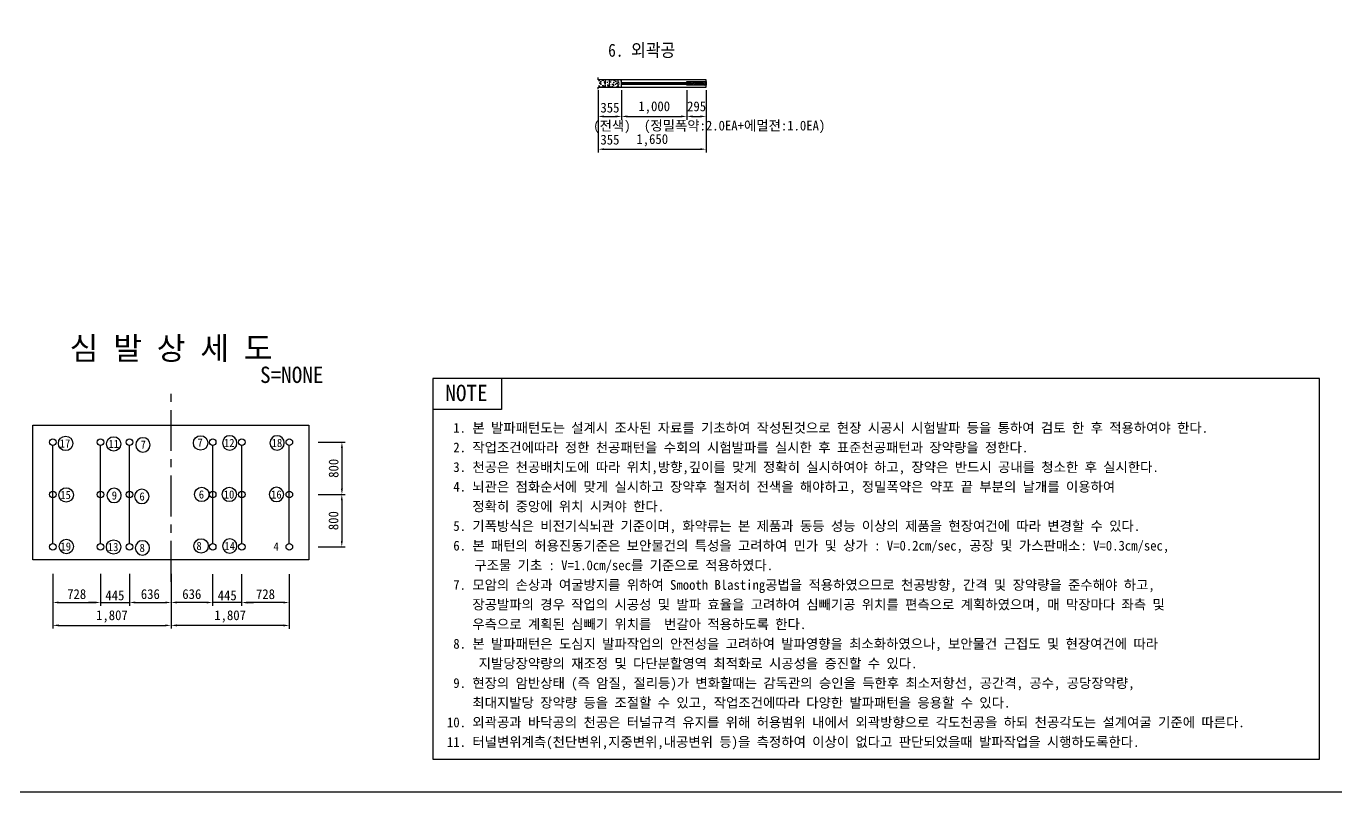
# Model space of a CAD drawing. Header units: millimetres. Extents: x -38550 to 41050, y 2900 to 31257.
# Drawn here: x -19021 to 1000, y 2900 to 14599 of the extents above; entities that cross this region are included whole.
import ezdxf
from ezdxf.enums import TextEntityAlignment as Align

# ---------------------------------------------------------------- set-up
doc = ezdxf.new("R2010")
doc.units = ezdxf.units.MM
doc.header["$LTSCALE"] = 500
doc.header["$PDMODE"] = 1
doc.linetypes.add('A-CENTR01', pattern=[2, 1.25, -0.25, 0.25, -0.25])
for name, color, linetype in [('CS-BLST', 4, 'Continuous'), ('CS-BLST-LIN1', 2, 'Continuous'), ('CS-BLST-PATT', 1, 'Continuous'), ('CS-BLST-TEX2', 3, 'Continuous'), ('CS-BLST-TEX3', 3, 'Continuous'), ('CS-CNTL', 1, 'A-CENTR01'), ('CS-DIMS', 1, 'Continuous'), ('CS-EXCV', 3, 'E-DIGLN01'), ('CS-LEAL', 1, 'Continuous'), ('CS-MISC', 2, 'Continuous'), ('CS-NOTE', 3, 'Continuous'), ('CS-SYMB', 2, 'Continuous'), ('CS-TABL', 3, 'Continuous'), ('CS-TEX1', 6, 'Continuous'), ('CS-TEX3', 6, 'Continuous'), ('CS-TEXT', 3, 'Continuous'), ('CX-PAPR', 2, 'Continuous')]:
    doc.layers.add(name, color=color, linetype=linetype)
doc.styles.add('굴림체', font='')
doc.styles.get('굴림체').set_extended_font_data('GulimChe')
doc.linetypes.add('E-DIGLN01', pattern='A,0.9,-0.2,[19,kscals.shx,S=0.1,R=180,X=0,Y=0],0.9', length=2)
doc.dimstyles.new('DIM01-50', dxfattribs={"dimscale": 50, "dimtxt": 3, "dimasz": 1.8, "dimexe": 1, "dimexo": 1, "dimgap": 1, "dimtad": 1, "dimdec": 0, "dimzin": 9, "dimdsep": 46, "dimlunit": 6, "dimtxsty": '굴림체', "dimcen": 2.5, "dimclrt": 3, "dimadec": 4, "dimazin": 0, "dimtfac": 1, "dimtdec": 0, "dimtmove": 2, "dimatfit": 3, "dimfxl": 1, "dimtolj": 1, "dimtzin": 0, "dimarcsym": 0})

# ---------------------------------------------------------------- blocks, each defined once
blk = doc.blocks.new('*D114')
at = {"layer": 'CS-DIMS', "color": 0, "lineweight": -2, "ltscale": 30, "transparency": 16777216}
for p, q in [((-10275, 13619), (-10275, 12669)), ((-8625, 13619), (-8625, 12669)), ((-10185, 12719), (-8715, 12719))]:
    blk.add_line(p, q, dxfattribs=at)
at = {"layer": 'CS-DIMS', "color": 0, "ltscale": 30, "transparency": 16777216}
for points in [[(-10185, 12734), (-10185, 12704), (-10275, 12719)], [(-8715, 12734), (-8715, 12704), (-8625, 12719)]]:
    blk.add_solid(points, dxfattribs=at)
at = {"layer": 'Defpoints', "color": 0, "ltscale": 30, "transparency": 16777216}
for p in [(-10275, 13669), (-8625, 13669), (-8625, 12719)]:
    blk.add_point(p, dxfattribs=at)
at = {"layer": 'CS-DIMS', "color": 3, "ltscale": 30, "transparency": 16777216, "insert": (-9450, 12855), "char_height": 150, "attachment_point": 5, "style": '굴림체'}
blk.add_mtext('\\A1;1,650', dxfattribs=at)
blk = doc.blocks.new('*D115')
at = {"layer": 'CS-DIMS', "color": 0, "lineweight": -2, "ltscale": 30, "transparency": 16777216}
for p, q in [((-10275, 13619), (-10275, 13169)), ((-9920, 13619), (-9920, 13169)), ((-10185, 13219), (-10010, 13219))]:
    blk.add_line(p, q, dxfattribs=at)
at = {"layer": 'CS-DIMS', "color": 0, "ltscale": 30, "transparency": 16777216}
for points in [[(-10185, 13234), (-10185, 13204), (-10275, 13219)], [(-10010, 13234), (-10010, 13204), (-9920, 13219)]]:
    blk.add_solid(points, dxfattribs=at)
at = {"layer": 'Defpoints', "color": 0, "ltscale": 30, "transparency": 16777216}
for p in [(-10275, 13669), (-9920, 13669), (-9920, 13219)]:
    blk.add_point(p, dxfattribs=at)
at = {"layer": 'CS-DIMS', "color": 3, "ltscale": 30, "transparency": 16777216, "insert": (-10097, 12864), "char_height": 150, "attachment_point": 5, "style": '굴림체'}
blk.add_mtext('\\A1;355', dxfattribs=at)
blk = doc.blocks.new('*D116')
at = {"layer": 'CS-DIMS', "color": 0, "lineweight": -2, "ltscale": 30, "transparency": 16777216}
for p, q in [((-10275, 13619), (-10275, 13170)), ((-9920, 13619), (-9920, 13170)), ((-10185, 13220), (-10010, 13220))]:
    blk.add_line(p, q, dxfattribs=at)
at = {"layer": 'CS-DIMS', "color": 0, "ltscale": 30, "transparency": 16777216}
for points in [[(-10185, 13235), (-10185, 13205), (-10275, 13220)], [(-10010, 13235), (-10010, 13205), (-9920, 13220)]]:
    blk.add_solid(points, dxfattribs=at)
at = {"layer": 'Defpoints', "color": 0, "ltscale": 30, "transparency": 16777216}
for p in [(-10275, 13669), (-9920, 13669), (-9920, 13220)]:
    blk.add_point(p, dxfattribs=at)
at = {"layer": 'CS-DIMS', "color": 3, "ltscale": 30, "transparency": 16777216, "insert": (-10097, 13353), "char_height": 150, "attachment_point": 5, "style": '굴림체'}
blk.add_mtext('\\A1;355', dxfattribs=at)
blk = doc.blocks.new('*D117')
at = {"layer": 'CS-DIMS', "color": 0, "lineweight": -2, "ltscale": 30, "transparency": 16777216}
for p, q in [((-9920, 13619), (-9920, 13170)), ((-8920, 13619), (-8920, 13170)), ((-9830, 13220), (-9010, 13220))]:
    blk.add_line(p, q, dxfattribs=at)
at = {"layer": 'CS-DIMS', "color": 0, "ltscale": 30, "transparency": 16777216}
for points in [[(-9830, 13235), (-9830, 13205), (-9920, 13220)], [(-9010, 13235), (-9010, 13205), (-8920, 13220)]]:
    blk.add_solid(points, dxfattribs=at)
at = {"layer": 'Defpoints', "color": 0, "ltscale": 30, "transparency": 16777216}
for p in [(-9920, 13669), (-8920, 13669), (-8920, 13220)]:
    blk.add_point(p, dxfattribs=at)
at = {"layer": 'CS-DIMS', "color": 3, "ltscale": 30, "transparency": 16777216, "insert": (-9420, 13356), "char_height": 150, "attachment_point": 5, "style": '굴림체'}
blk.add_mtext('\\A1;1,000', dxfattribs=at)
blk = doc.blocks.new('*D118')
at = {"layer": 'CS-DIMS', "color": 0, "lineweight": -2, "ltscale": 30, "transparency": 16777216}
for p, q in [((-8920, 13619), (-8920, 13170)), ((-8625, 13619), (-8625, 13170)), ((-8830, 13220), (-8715, 13220))]:
    blk.add_line(p, q, dxfattribs=at)
at = {"layer": 'CS-DIMS', "color": 0, "ltscale": 30, "transparency": 16777216}
for points in [[(-8830, 13235), (-8830, 13205), (-8920, 13220)], [(-8715, 13235), (-8715, 13205), (-8625, 13220)]]:
    blk.add_solid(points, dxfattribs=at)
at = {"layer": 'Defpoints', "color": 0, "ltscale": 30, "transparency": 16777216}
for p in [(-8920, 13669), (-8625, 13669), (-8625, 13220)]:
    blk.add_point(p, dxfattribs=at)
at = {"layer": 'CS-DIMS', "color": 3, "ltscale": 30, "transparency": 16777216, "insert": (-8772, 13373), "char_height": 150, "attachment_point": 5, "style": '굴림체'}
blk.add_mtext('\\A1;295', dxfattribs=at)
blk = doc.blocks.new('뉴마이트')
at = {"layer": 'CS-BLST-PATT'}
h = blk.add_hatch(dxfattribs=at)
h.set_pattern_fill('ANSI31', color=256, scale=5.824581, style=0)
h.set_pattern_definition([(45, (-765876.779, 225267.89), (-13.0765565, 13.0765565), [])])
h.paths.add_polyline_path([(0, 29), (0, -29), (295, -29), (295, 29)])
at = {"layer": 'CS-TABL'}
blk.add_lwpolyline([(0, 29), (295, 29), (295, -29), (0, -29)], close=True, dxfattribs=at)
blk = doc.blocks.new('text-cir')
at = {"layer": 'CS-LEAL', "color": 1}
blk.add_circle((0, 0), 110, dxfattribs=at)
blk = doc.blocks.new('*D122')
at = {"layer": 'CS-DIMS', "color": 0, "lineweight": -2, "transparency": 16777216}
for p, q in [((-14557, 7443), (-14146, 7443)), ((-14196, 7353), (-14196, 6733)), ((-14559, 6643), (-14146, 6643))]:
    blk.add_line(p, q, dxfattribs=at)
at = {"layer": 'CS-DIMS', "color": 0, "transparency": 16777216}
for points in [[(-14211, 7353), (-14181, 7353), (-14196, 7443)], [(-14211, 6733), (-14181, 6733), (-14196, 6643)]]:
    blk.add_solid(points, dxfattribs=at)
at = {"layer": 'Defpoints', "color": 0, "transparency": 16777216}
for p in [(-14607, 7443), (-14609, 6643), (-14196, 6643)]:
    blk.add_point(p, dxfattribs=at)
at = {"layer": 'CS-DIMS', "color": 3, "transparency": 16777216, "insert": (-14323, 7043), "char_height": 150, "attachment_point": 5, "rotation": 90, "style": '굴림체'}
blk.add_mtext('\\A1;800', dxfattribs=at)
blk = doc.blocks.new('*D123')
at = {"layer": 'CS-DIMS', "color": 0, "lineweight": -2, "transparency": 16777216}
for p, q in [((-14555, 8243), (-14144, 8243)), ((-14194, 8153), (-14194, 7533)), ((-14557, 7443), (-14144, 7443))]:
    blk.add_line(p, q, dxfattribs=at)
at = {"layer": 'CS-DIMS', "color": 0, "transparency": 16777216}
for points in [[(-14209, 8153), (-14179, 8153), (-14194, 8243)], [(-14209, 7533), (-14179, 7533), (-14194, 7443)]]:
    blk.add_solid(points, dxfattribs=at)
at = {"layer": 'Defpoints', "color": 0, "transparency": 16777216}
for p in [(-14605, 8243), (-14607, 7443), (-14194, 7443)]:
    blk.add_point(p, dxfattribs=at)
at = {"layer": 'CS-DIMS', "color": 3, "transparency": 16777216, "insert": (-14321, 7843), "char_height": 150, "attachment_point": 5, "rotation": 90, "style": '굴림체'}
blk.add_mtext('\\A1;800', dxfattribs=at)
blk = doc.blocks.new('*D124')
at = {"layer": 'CS-DIMS', "color": 0, "lineweight": -2, "transparency": 16777216}
for p, q in [((-17441, 6229), (-17441, 5743)), ((-16805, 6229), (-16805, 5743)), ((-17351, 5793), (-16895, 5793))]:
    blk.add_line(p, q, dxfattribs=at)
at = {"layer": 'CS-DIMS', "color": 0, "transparency": 16777216}
for points in [[(-17351, 5808), (-17351, 5778), (-17441, 5793)], [(-16895, 5808), (-16895, 5778), (-16805, 5793)]]:
    blk.add_solid(points, dxfattribs=at)
at = {"layer": 'Defpoints', "color": 0, "transparency": 16777216}
for p in [(-17441, 6279), (-16805, 6279), (-16805, 5793)]:
    blk.add_point(p, dxfattribs=at)
at = {"layer": 'CS-DIMS', "color": 3, "transparency": 16777216, "insert": (-17123, 5920), "char_height": 150, "attachment_point": 5, "style": '굴림체'}
blk.add_mtext('\\A1;636', dxfattribs=at)
blk = doc.blocks.new('*D125')
at = {"layer": 'CS-DIMS', "color": 0, "lineweight": -2, "transparency": 16777216}
for p, q in [((-17886, 6229), (-17886, 5743)), ((-17441, 6229), (-17441, 5743)), ((-17976, 5793), (-18066, 5793)), ((-17886, 5793), (-17441, 5793)), ((-17351, 5793), (-17261, 5793))]:
    blk.add_line(p, q, dxfattribs=at)
at = {"layer": 'CS-DIMS', "color": 0, "transparency": 16777216}
for points in [[(-17976, 5808), (-17976, 5778), (-17886, 5793)], [(-17351, 5808), (-17351, 5778), (-17441, 5793)]]:
    blk.add_solid(points, dxfattribs=at)
at = {"layer": 'Defpoints', "color": 0, "transparency": 16777216}
for p in [(-17886, 6279), (-17441, 6279), (-17441, 5793)]:
    blk.add_point(p, dxfattribs=at)
at = {"layer": 'CS-DIMS', "color": 3, "transparency": 16777216, "insert": (-17665, 5900), "char_height": 150, "attachment_point": 5, "style": '굴림체'}
blk.add_mtext('\\A1;445', dxfattribs=at)
blk = doc.blocks.new('*D126')
at = {"layer": 'CS-DIMS', "color": 0, "lineweight": -2, "transparency": 16777216}
for p, q in [((-18613, 6229), (-18613, 5743)), ((-17886, 6229), (-17886, 5743)), ((-18523, 5793), (-17976, 5793))]:
    blk.add_line(p, q, dxfattribs=at)
at = {"layer": 'CS-DIMS', "color": 0, "transparency": 16777216}
for points in [[(-18523, 5808), (-18523, 5778), (-18613, 5793)], [(-17976, 5808), (-17976, 5778), (-17886, 5793)]]:
    blk.add_solid(points, dxfattribs=at)
at = {"layer": 'Defpoints', "color": 0, "transparency": 16777216}
for p in [(-18613, 6279), (-17886, 6279), (-17886, 5793)]:
    blk.add_point(p, dxfattribs=at)
at = {"layer": 'CS-DIMS', "color": 3, "transparency": 16777216, "insert": (-18249, 5920), "char_height": 150, "attachment_point": 5, "style": '굴림체'}
blk.add_mtext('\\A1;728', dxfattribs=at)
blk = doc.blocks.new('*D127')
at = {"layer": 'CS-DIMS', "color": 0, "lineweight": -2, "transparency": 16777216}
for p, q in [((-18613, 6229), (-18613, 5393)), ((-16806, 6229), (-16806, 5393)), ((-18523, 5443), (-16896, 5443))]:
    blk.add_line(p, q, dxfattribs=at)
at = {"layer": 'CS-DIMS', "color": 0, "transparency": 16777216}
for points in [[(-18523, 5458), (-18523, 5428), (-18613, 5443)], [(-16896, 5458), (-16896, 5428), (-16806, 5443)]]:
    blk.add_solid(points, dxfattribs=at)
at = {"layer": 'Defpoints', "color": 0, "transparency": 16777216}
for p in [(-18613, 6279), (-16806, 6279), (-16806, 5443)]:
    blk.add_point(p, dxfattribs=at)
at = {"layer": 'CS-DIMS', "color": 3, "transparency": 16777216, "insert": (-17710, 5579), "char_height": 150, "attachment_point": 5, "style": '굴림체'}
blk.add_mtext('\\A1;1,807', dxfattribs=at)
blk = doc.blocks.new('*D128')
at = {"layer": 'CS-DIMS', "color": 0, "lineweight": -2, "transparency": 16777216}
for p, q in [((-16807, 6229), (-16807, 5743)), ((-16171, 6228), (-16172, 5743)), ((-16262, 5793), (-16717, 5793))]:
    blk.add_line(p, q, dxfattribs=at)
at = {"layer": 'CS-DIMS', "color": 0, "transparency": 16777216}
for points in [[(-16717, 5808), (-16717, 5778), (-16807, 5793)], [(-16262, 5808), (-16262, 5778), (-16172, 5793)]]:
    blk.add_solid(points, dxfattribs=at)
at = {"layer": 'Defpoints', "color": 0, "transparency": 16777216}
for p in [(-16807, 6279), (-16171, 6278), (-16807, 5793)]:
    blk.add_point(p, dxfattribs=at)
at = {"layer": 'CS-DIMS', "color": 3, "transparency": 16777216, "insert": (-16489, 5920), "char_height": 150, "attachment_point": 5, "rotation": 359.967, "style": '굴림체'}
blk.add_mtext('\\A1;636', dxfattribs=at)
blk = doc.blocks.new('*D129')
at = {"layer": 'CS-DIMS', "color": 0, "lineweight": -2, "transparency": 16777216}
for p, q in [((-16171, 6228), (-16172, 5743)), ((-15727, 6228), (-15727, 5742)), ((-16262, 5793), (-16352, 5793)), ((-15727, 5792), (-16172, 5793)), ((-15637, 5792), (-15547, 5792))]:
    blk.add_line(p, q, dxfattribs=at)
at = {"layer": 'CS-DIMS', "color": 0, "transparency": 16777216}
for points in [[(-16262, 5808), (-16262, 5778), (-16172, 5793)], [(-15637, 5807), (-15637, 5777), (-15727, 5792)]]:
    blk.add_solid(points, dxfattribs=at)
at = {"layer": 'Defpoints', "color": 0, "transparency": 16777216}
for p in [(-16171, 6278), (-15727, 6278), (-16172, 5793)]:
    blk.add_point(p, dxfattribs=at)
at = {"layer": 'CS-DIMS', "color": 3, "transparency": 16777216, "insert": (-15948, 5900), "char_height": 150, "attachment_point": 5, "rotation": 359.967, "style": '굴림체'}
blk.add_mtext('\\A1;445', dxfattribs=at)
blk = doc.blocks.new('*D130')
at = {"layer": 'CS-DIMS', "color": 0, "lineweight": -2, "transparency": 16777216}
for p, q in [((-15727, 6228), (-15727, 5742)), ((-14999, 6228), (-14999, 5742)), ((-15089, 5792), (-15637, 5792))]:
    blk.add_line(p, q, dxfattribs=at)
at = {"layer": 'CS-DIMS', "color": 0, "transparency": 16777216}
for points in [[(-15637, 5807), (-15637, 5777), (-15727, 5792)], [(-15089, 5807), (-15089, 5777), (-14999, 5792)]]:
    blk.add_solid(points, dxfattribs=at)
at = {"layer": 'Defpoints', "color": 0, "transparency": 16777216}
for p in [(-15727, 6278), (-14999, 6278), (-15727, 5792)]:
    blk.add_point(p, dxfattribs=at)
at = {"layer": 'CS-DIMS', "color": 3, "transparency": 16777216, "insert": (-15363, 5919), "char_height": 150, "attachment_point": 5, "rotation": 359.967, "style": '굴림체'}
blk.add_mtext('\\A1;728', dxfattribs=at)
blk = doc.blocks.new('*D131')
at = {"layer": 'CS-DIMS', "color": 0, "lineweight": -2, "transparency": 16777216}
for p, q in [((-16806, 6229), (-16806, 5393)), ((-14999, 6228), (-14999, 5392)), ((-15089, 5442), (-16716, 5443))]:
    blk.add_line(p, q, dxfattribs=at)
at = {"layer": 'CS-DIMS', "color": 0, "transparency": 16777216}
for points in [[(-16716, 5458), (-16716, 5428), (-16806, 5443)], [(-15089, 5457), (-15089, 5427), (-14999, 5442)]]:
    blk.add_solid(points, dxfattribs=at)
at = {"layer": 'Defpoints', "color": 0, "transparency": 16777216}
for p in [(-16806, 6279), (-14999, 6278), (-16806, 5443)]:
    blk.add_point(p, dxfattribs=at)
at = {"layer": 'CS-DIMS', "color": 3, "transparency": 16777216, "insert": (-15903, 5579), "char_height": 150, "attachment_point": 5, "rotation": 359.967, "style": '굴림체'}
blk.add_mtext('\\A1;1,807', dxfattribs=at)

msp = doc.modelspace()

# ---------------------------------------------------------------- hatches: boundary and pattern name
at = {"layer": 'CS-BLST-PATT'}
h = msp.add_hatch(dxfattribs=at)
h.set_pattern_fill('AR-CONC', color=256, scale=0.5, style=0)
h.set_pattern_definition([(50, (-384294, 34756.25), (91.092334, -7.969543), [9.525, -104.775]), (355, (-384294, 34756.25), (-17.621413, 95.528321), [7.62, -83.82]), (100.451, (-384286.41, 34755.58), (73.47125, 87.558344), [8.095, -89.045]), (46.1842, (-384294, 34781.65), (135.53952, -21.021164), [14.2875, -157.1625]), (96.6356, (-384282.7, 34779.9), (118.702117, 123.71278), [12.1425, -133.5675]), (351.184, (-384294, 34781.65), (118.702303, 123.71256), [11.43, -125.73]), (21, (-384281.3, 34775.3), (75.80744, -51.13276), [9.525, -104.775]), (326, (-384281.3, 34775.3), (30.901014, 92.093983), [7.62, -83.82]), (71.4514, (-384274.98, 34771.04), (106.708245, 40.961429), [8.095, -89.045]), (37.5, (-384294, 34756.247), (1.5443016, 42.2775194), [0, -82.804, 0, -85.09, 0, -84.1375]), (7.5, (-384294, 34756.247), (33.409831, 50.0902874), [0, -48.514, 0, -80.899, 0, -32.0675]), (327.5, (-384322.32, 34756.247), (67.7952976, -2.864372), [0, -31.75, 0, -99.06, 0, -131.445]), (317.5, (-384335.02, 34756.247), (74.064591, 12.7132455), [0, -41.275, 0, -65.786, 0, -93.345])])
h.paths.add_polyline_path([(-9919.8, 13779.1), (-10274.8, 13779.1), (-10274.8, 13669.1), (-9919.8, 13669.1)])
at = {"layer": 'CS-SYMB'}
h = msp.add_hatch(dxfattribs=at)
h.set_pattern_fill('LINE', color=256, scale=4.6, style=0)
h.set_pattern_definition([(0, (-2036122.293, 847077.653), (0, 14.605), [])])
h.paths.add_polyline_path([(-9419.8, 13709.6), (-9419.8, 13738.7), (-9919.8, 13738.7), (-9919.8, 13709.6)])
h = msp.add_hatch(dxfattribs=at)
h.set_pattern_fill('LINE', color=256, scale=4.6, style=0)
h.set_pattern_definition([(0, (-2035622.293, 847077.653), (0, 14.605), [])])
h.paths.add_polyline_path([(-8919.8, 13709.6), (-8919.8, 13738.7), (-9419.8, 13738.7), (-9419.8, 13709.6)])

# ---------------------------------------------------------------- linework, layer by layer
at = {"layer": 'CS-BLST'}
for centre in [(-18612.4, 8242.7), (-17885.5, 8242.7), (-17440.8, 8242.7), (-16169.7, 8242.7), (-15724.9, 8242.7), (-14998.1, 8242.7), (-18612.4, 7442.7), (-17885.5, 7442.7), (-17440.8, 7442.7), (-16169.7, 7442.7), (-15724.9, 7442.7), (-14998.1, 7442.7), (-18612.4, 6642.7), (-17885.5, 6642.7), (-17440.8, 6642.7), (-16169.7, 6642.7), (-15724.9, 6642.7), (-14998.1, 6642.7)]:
    msp.add_circle(centre, 50, dxfattribs=at)
at = {"layer": 'CS-BLST-LIN1'}
for points in [[(-18612.4, 6692.7), (-18612.4, 8192.7)], [(-17885.5, 6692.7), (-17885.5, 8192.7)], [(-17440.8, 6692.7), (-17440.8, 8192.7)], [(-16169.7, 6692.7), (-16169.7, 8192.7)], [(-15724.9, 6692.7), (-15724.9, 8192.7)], [(-14998.1, 6692.7), (-14998.1, 8192.7)]]:
    msp.add_lwpolyline(points, dxfattribs=at)
at = {"layer": 'CS-CNTL'}
msp.add_line((-16805.2, 6108.3), (-16805.2, 9039.7), dxfattribs=at)
at = {"layer": 'CS-EXCV'}
msp.add_lwpolyline([(-10274.8, 13634.2), (-10274.8, 13669.1), (-8624.8, 13669.1), (-8624.8, 13779.1), (-10274.8, 13779.1), (-10274.8, 13814.1)], dxfattribs=at)
at = {"layer": 'CS-MISC'}
msp.add_lwpolyline([(-18917.9, 8500.8), (-14702.2, 8500.8), (-14702.2, 6445.9), (-18917.9, 6445.9)], close=True, dxfattribs=at)
at = {"layer": 'CS-NOTE'}
for points in [[(-12802.3, 3400), (750, 3400), (750, 9217), (-12802.3, 9217), (-12802.3, 3400)], [(-11752.3, 9217), (-11752.3, 8742), (-12802.3, 8742)]]:
    msp.add_lwpolyline(points, dxfattribs=at)
at = {"layer": 'CS-SYMB'}
msp.add_line((-9919.8, 13669.1), (-9919.8, 13779.1), dxfattribs=at)
for points in [[(-9919.8, 13738.7), (-9419.8, 13738.7), (-9419.8, 13709.6), (-9919.8, 13709.6)], [(-9419.8, 13738.7), (-8919.8, 13738.7), (-8919.8, 13709.6), (-9419.8, 13709.6)]]:
    msp.add_lwpolyline(points, close=True, dxfattribs=at)
at = {"layer": 'CX-PAPR'}
msp.add_lwpolyline([(-38550, 2900), (1250, 2900), (1250, 28700), (-38550, 28700)], close=True, dxfattribs=at)

# ---------------------------------------------------------------- block references
at = {"layer": 'CS-BLST'}
msp.add_blockref('뉴마이트', (-8919.8, 13724.1), dxfattribs=at)
at = {"layer": 'CS-BLST-TEX2'}
for p in [(-18418.3, 8223.4), (-17683, 8216), (-16354.5, 8230.9), (-18409.3, 7435.9), (-16337.3, 7443.4), (-15915.6, 7443.4), (-18406.6, 6648.3), (-17684.1, 6640.8), (-16346.8, 6657)]:
    msp.add_blockref('text-cir', p, dxfattribs=at)
at = {"layer": 'CS-BLST-TEX2', "xscale": -1}
for p in [(-17235.7, 8201), (-15909.3, 8230.9), (-15185.2, 8230.9), (-17676.7, 7428.4), (-17252.9, 7413.5), (-15194.2, 7443.4), (-17243.4, 6627.2), (-15908.2, 6655.7)]:
    msp.add_blockref('text-cir', p, dxfattribs=at)

# ---------------------------------------------------------------- texts
at = {"layer": 'CS-BLST-TEX2', "style": '굴림체'}
for s, p in [('17', (-18427.7, 8223.4)), ('11', (-17681.9, 8216)), ('7', (-17231.6, 8205.9)), ('7', (-16362.2, 8235.8)), ('12', (-15916.5, 8230.9)), ('18', (-15187.2, 8230.9)), ('15', (-18418.8, 7435.9)), ('9', (-17672.6, 7428.4)), ('6', (-17248.8, 7413.5)), ('6', (-16341.6, 7443.4)), ('10', (-15919.8, 7443.4)), ('16', (-15196.3, 7443.4)), ('19', (-18416, 6648.3)), ('13', (-17692.3, 6640.8)), ('8', (-17247.2, 6627.2)), ('8', (-16378.2, 6657)), ('14', (-15910.1, 6655.7)), ('4', (-15200.1, 6648.3))]:
    msp.add_text(s, height=125, dxfattribs=at).set_placement(p, align=Align.MIDDLE_CENTER)
at = {"layer": 'CS-BLST-TEX3', "style": '굴림체'}
for s, p in [('(전색)', (-10065.8, 13002)), ('(정밀폭약:2.0EA+에멀젼:1.0EA)', (-8190.5, 13005))]:
    msp.add_text(s, height=150, dxfattribs=at).set_placement(p, align=Align.CENTER)
at = {"layer": 'CS-NOTE', "style": '굴림체'}
for s, height, p in [('NOTE', 250, (-12612.7, 8869.9)), (' 1. 본 발파패턴도는 설계시 조사된 자료를 기초하여 작성된것으로 현장 시공시 시험발파 등을 통하여 검토 한 후 적용하여야 한다.', 150, (-12588.1, 8386.7)), (' 2. 작업조건에따라 정한 천공패턴을 수회의 시험발파를 실시한 후 표준천공패턴과 장약량을 정한다.', 150, (-12588.1, 8086.7)), (' 3. 천공은 천공배치도에 따라 위치,방향,깊이를 맞게 정확히 실시하여야 하고, 장약은 반드시 공내를 청소한 후 실시한다.', 150, (-12588.1, 7786.7)), (' 4. 뇌관은 점화순서에 맞게 실시하고 장약후 철저히 전색을 해야하고, 정밀폭약은 약포 끝 부분의 날개를 이용하여', 150, (-12588.1, 7486.7)), ('    정확히 중앙에 위치 시켜야 한다.', 150, (-12588.1, 7186.7)), (' 5. 기폭방식은 비전기식뇌관 기준이며, 화약류는 본 제품과 동등 성능 이상의 제품을 현장여건에 따라 변경할 수 있다.', 150, (-12588.1, 6886.7)), (' 6. 본 패턴의 허용진동기준은 보안물건의 특성을 고려하여 민가 및 상가 : V=0.2cm/sec, 공장 및 가스판매소: V=0.3cm/sec, ', 150, (-12588.1, 6586.7)), ('    구조물 기초 : V=1.0cm/sec를 기준으로 적용하였다.', 150, (-12558.5, 6286.7)), (' 7. 모암의 손상과 여굴방지를 위하여 Smooth Blasting공법을 적용하였으므로 천공방향, 간격 및 장약량을 준수해야 하고,', 150, (-12588.1, 5986.7)), ('    장공발파의 경우 작업의 시공성 및 발파 효율을 고려하여 심빼기공 위치를 편측으로 계획하였으며, 매 막장마다 좌측 및', 150, (-12588.1, 5686.7)), ('    우측으로 계획된 심빼기 위치를  번갈아 적용하도록 한다.', 150, (-12588.1, 5386.7)), (' 8. 본 발파패턴은 도심지 발파작업의 안전성을 고려하여 발파영향을 최소화하였으나, 보안물건 근접도 및 현장여건에 따라', 150, (-12588.1, 5086.7)), ('     지발당장약량의 재조정 및 다단분할영역 최적화로 시공성을 증진할 수 있다.', 150, (-12588.1, 4786.7)), (' 9. 현장의 암반상태 (즉 암질, 절리등)가 변화할때는 감독관의 승인을 득한후 최소저항선, 공간격, 공수, 공당장약량,', 150, (-12588.1, 4486.7)), ('    최대지발당 장약량 등을 조절할 수 있고, 작업조건에따라 다양한 발파패턴을 응용할 수 있다. ', 150, (-12588.1, 4186.7)), ('10. 외곽공과 바닥공의 천공은 터널규격 유지를 위해 허용범위 내에서 외곽방향으로 각도천공을 하되 천공각도는 설계여굴 기준에 따른다.', 150, (-12588.1, 3886.7)), ('11. 터널변위계측(천단변위,지중변위,내공변위 등)을 측정하여 이상이 없다고 판단되었을때 발파작업을 시행하도록한다.', 150, (-12588.1, 3586.7))]:
    msp.add_text(s, height=height, dxfattribs=at).set_placement(p)
at = {"layer": 'CS-TEX1', "style": '굴림체'}
msp.add_text('심 발 상 세 도', height=350, dxfattribs=at).set_placement((-16805.2, 9681.6), align=Align.MIDDLE)
at = {"layer": 'CS-TEX3', "style": '굴림체', "width": 0.9}
msp.add_text('6. 외곽공', height=200, dxfattribs=at).set_placement((-9610.2, 14132), align=Align.CENTER)
at = {"layer": 'CS-TEXT', "style": '굴림체'}
msp.add_text('S=NONE', height=250, dxfattribs=at).set_placement((-15445.7, 9146.8))

# ---------------------------------------------------------------- dimensions: what is measured, and where the dimension line sits
at = {"layer": 'CS-DIMS', "ltscale": 30}
for base, p1, p2, picture, middle in [((-8624.8, 12718.6), (-10274.8, 13669.1), (-8624.8, 13669.1), '*D114', (-9449.8, 12854.7)), ((-9919.8, 13219.1), (-10274.8, 13669.1), (-9919.8, 13669.1), '*D115', (-10097.3, 12864.1)), ((-8919.8, 13219.7), (-9919.8, 13669.1), (-8919.8, 13669.1), '*D117', (-9419.8, 13355.8))]:
    dim = msp.add_linear_dim(base=base, p1=p1, p2=p2, dimstyle='DIM01-50', dxfattribs=at)
    dim.commit()
    dim.dimension.update_dxf_attribs({"geometry": picture, "text_midpoint": middle})
for base, p1, p2, picture, middle in [((-9919.8, 13219.7), (-10274.8, 13669.1), (-9919.8, 13669.1), '*D116', (-10097.3, 13353.1)), ((-8624.8, 13219.7), (-8919.8, 13669.1), (-8624.8, 13669.1), '*D118', (-8772.3, 13372.9))]:
    dim = msp.add_linear_dim(base=base, p1=p1, p2=p2, dimstyle='DIM01-50', dxfattribs=at)
    dim.commit()
    dim.dimension.update_dxf_attribs({"geometry": picture, "text_midpoint": middle, "dimtype": 160})
at = {"layer": 'CS-DIMS'}
for base, p1, p2, angle, picture, middle in [((-14194, 7442.7), (-14605.1, 8242.7), (-14607.1, 7442.7), 90, '*D123', (-14320.7, 7842.7)), ((-14196, 6642.7), (-14607.1, 7442.7), (-14609.1, 6642.7), 90, '*D122', (-14322.7, 7042.7)), ((-16807.1, 5793.1), (-16171.3, 6278.4), (-16806.8, 6278.8), 179.96701, '*D128', (-16489.2, 5919.6)), ((-16806.3, 5443.2), (-14998.7, 6277.8), (-16805.8, 6278.8), 179.96701, '*D131', (-15902.6, 5578.8)), ((-15726.8, 5792.5), (-14998.7, 6277.8), (-15726.5, 6278.2), 179.96701, '*D130', (-15362.8, 5919.2))]:
    dim = msp.add_linear_dim(base=base, p1=p1, p2=p2, angle=angle, dimstyle='DIM01-50', dxfattribs=at)
    dim.commit()
    dim.dimension.update_dxf_attribs({"geometry": picture, "text_midpoint": middle})
for base, p1, p2, picture, middle in [((-17885.5, 5793.1), (-18613.4, 6278.8), (-17885.5, 6278.8), '*D126', (-18249.5, 5920)), ((-16806.3, 5443.2), (-18613.4, 6278.8), (-16806.3, 6278.8), '*D127', (-17709.8, 5579.3)), ((-16805.2, 5793.1), (-17440.8, 6278.8), (-16805.2, 6278.8), '*D124', (-17123, 5919.8))]:
    dim = msp.add_linear_dim(base=base, p1=p1, p2=p2, dimstyle='DIM01-50', dxfattribs=at)
    dim.commit()
    dim.dimension.update_dxf_attribs({"geometry": picture, "text_midpoint": middle})
dim = msp.add_linear_dim(base=(-17440.8, 5793.1), p1=(-17885.5, 6278.8), p2=(-17440.8, 6278.8), dimstyle='DIM01-50', dxfattribs=at)
dim.commit()
dim.dimension.update_dxf_attribs({"geometry": '*D125', "text_midpoint": (-17664.5, 5900.4), "dimtype": 160})
dim = msp.add_linear_dim(base=(-16171.5, 5792.7), p1=(-15726.5, 6278.2), p2=(-16171.3, 6278.4), angle=179.96701, dimstyle='DIM01-50', dxfattribs=at)
dim.commit()
dim.dimension.update_dxf_attribs({"geometry": '*D129', "text_midpoint": (-15947.7, 5899.9), "dimtype": 160})

doc.saveas('drawing.dxf')
